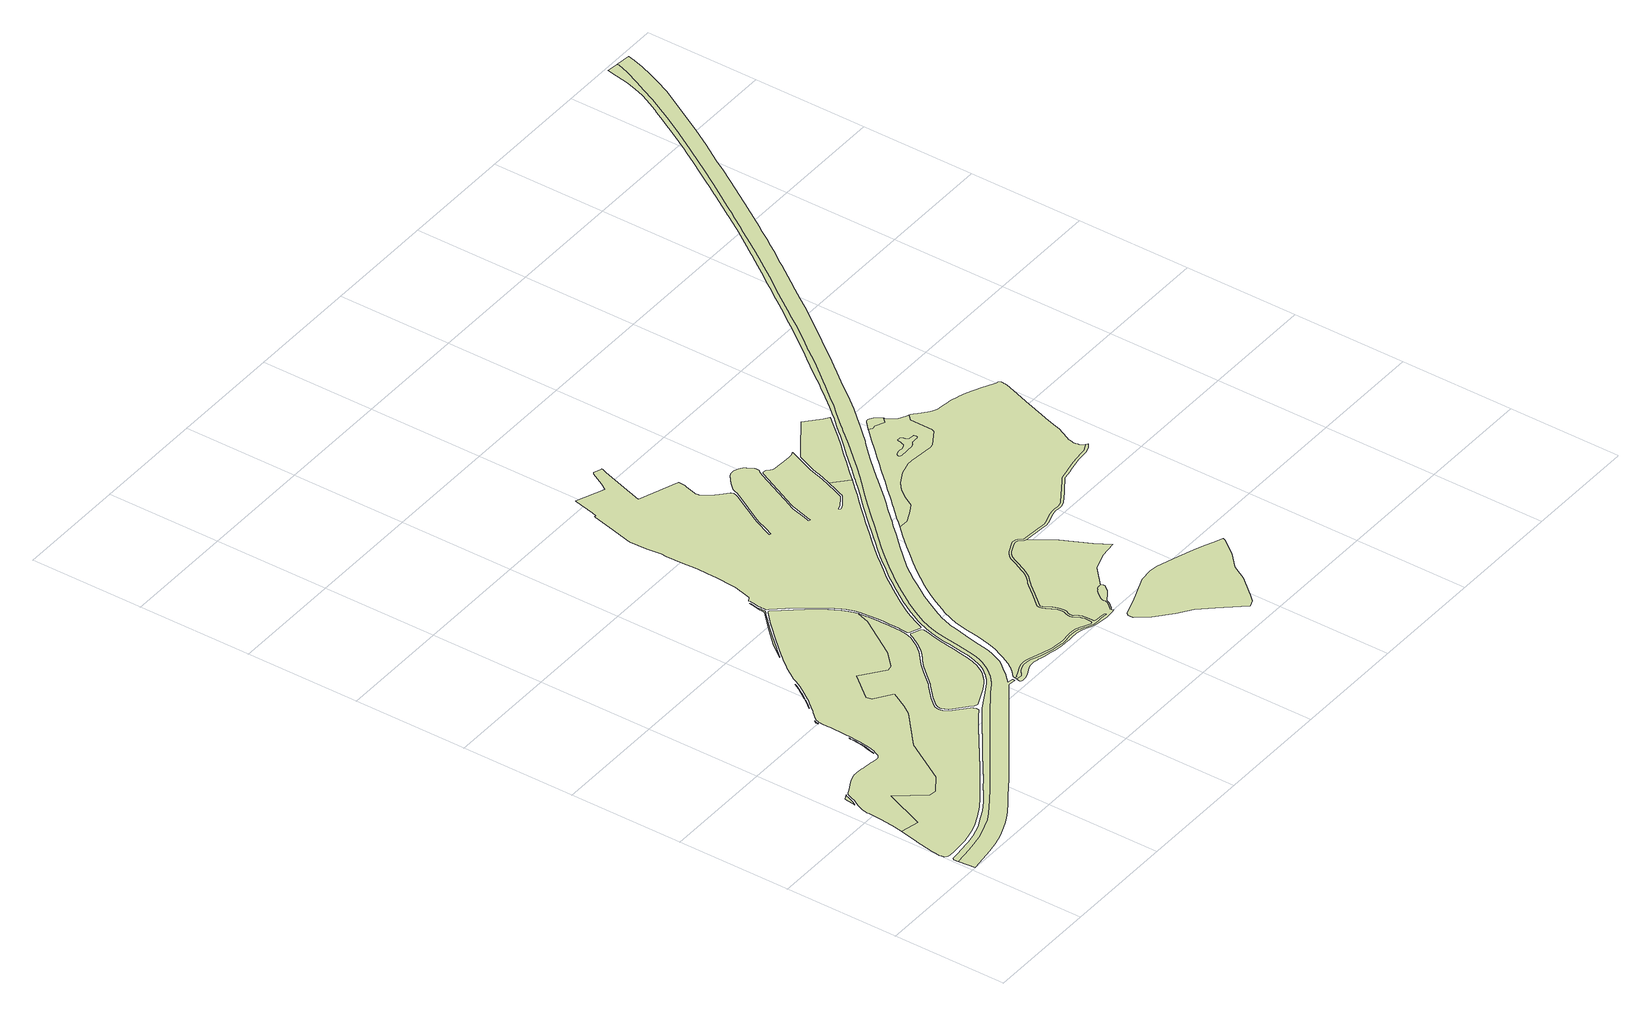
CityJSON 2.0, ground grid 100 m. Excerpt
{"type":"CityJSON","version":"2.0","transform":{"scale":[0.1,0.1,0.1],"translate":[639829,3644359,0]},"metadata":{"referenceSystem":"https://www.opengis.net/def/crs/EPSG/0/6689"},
"CityObjects":{
"landuse1":{"type":"LandUse","attributes":{"class":"201","LandUseDetailAttribute.orgLandUse":"201","LandUseDetailAttribute.areaInSquareMeter":23.2,"LandUseDetailAttribute.urbanPlanType":"21","LandUseDetailAttribute.prefecture":"43","LandUseDetailAttribute.city":"43206","LandUseDetailAttribute.note":"都道府県","LandUseDetailAttribute.surveyYear":2022},"geometry":[{"type":"MultiSurface","lod":"1","boundaries":[[[0,1,2,3,4,5,6,7,8,9,10,11,12,13]]]}]},
"landuse2":{"type":"LandUse","attributes":{"class":"203","LandUseDetailAttribute.orgLandUse":"203","LandUseDetailAttribute.areaInSquareMeter":4.61,"LandUseDetailAttribute.urbanPlanType":"21","LandUseDetailAttribute.prefecture":"43","LandUseDetailAttribute.city":"43206","LandUseDetailAttribute.note":"都道府県","LandUseDetailAttribute.surveyYear":2022},"geometry":[{"type":"MultiSurface","lod":"1","boundaries":[[[14,15,16,17,18,19,20,21,22,23,24,25,26]]]}]},
"landuse3":{"type":"LandUse","attributes":{"class":"203","LandUseDetailAttribute.orgLandUse":"203","LandUseDetailAttribute.areaInSquareMeter":1.71,"LandUseDetailAttribute.urbanPlanType":"21","LandUseDetailAttribute.prefecture":"43","LandUseDetailAttribute.city":"43206","LandUseDetailAttribute.note":"都道府県","LandUseDetailAttribute.surveyYear":2022},"geometry":[{"type":"MultiSurface","lod":"1","boundaries":[[[27,28,29,30,31,32,33,34,32,35,36,37,38,39]]]}]},
"landuse4":{"type":"LandUse","attributes":{"class":"201","LandUseDetailAttribute.orgLandUse":"201","LandUseDetailAttribute.areaInSquareMeter":0.88,"LandUseDetailAttribute.urbanPlanType":"21","LandUseDetailAttribute.prefecture":"43","LandUseDetailAttribute.city":"43206","LandUseDetailAttribute.note":"都道府県","LandUseDetailAttribute.surveyYear":2022},"geometry":[{"type":"MultiSurface","lod":"1","boundaries":[[[40,41,42,43,44]]]}]},
"landuse5":{"type":"LandUse","attributes":{"class":"205","LandUseDetailAttribute.orgLandUse":"205","LandUseDetailAttribute.areaInSquareMeter":11251.29,"LandUseDetailAttribute.urbanPlanType":"21","LandUseDetailAttribute.prefecture":"43","LandUseDetailAttribute.city":"43206","LandUseDetailAttribute.note":"都道府県","LandUseDetailAttribute.surveyYear":2022},"geometry":[{"type":"MultiSurface","lod":"1","boundaries":[[[45,46,47,48,49,50,51,52,53,54,55,56,57,58,59,60,61,62,63,64,65,66,67,68,69,70,71,72,73,74,75,76,77,78,79,80,81,82,83,84,85,86,87,88,89,90,91,92,93,94,95,96,97,98,99,100,101,102,103,104,105,106,107,108,109,110,111,112,113,114,115,116,117,118,119,120,121,122,123,124,125,126,127,128,129,130,131,132]]]}]},
"landuse6":{"type":"LandUse","attributes":{"class":"201","LandUseDetailAttribute.orgLandUse":"201","LandUseDetailAttribute.areaInSquareMeter":0.811,"LandUseDetailAttribute.urbanPlanType":"21","LandUseDetailAttribute.prefecture":"43","LandUseDetailAttribute.city":"43206","LandUseDetailAttribute.note":"都道府県","LandUseDetailAttribute.surveyYear":2022},"geometry":[{"type":"MultiSurface","lod":"1","boundaries":[[[133,134,135,136,137,138,139,138,140,141]]]}]},
"landuse7":{"type":"LandUse","attributes":{"class":"201","LandUseDetailAttribute.orgLandUse":"201","LandUseDetailAttribute.areaInSquareMeter":15266.54,"LandUseDetailAttribute.urbanPlanType":"21","LandUseDetailAttribute.prefecture":"43","LandUseDetailAttribute.city":"43206","LandUseDetailAttribute.note":"都道府県","LandUseDetailAttribute.surveyYear":2022},"geometry":[{"type":"MultiSurface","lod":"1","boundaries":[[[55,142,143,144,145,146,147,148,149,150,151,152,153,154,155,156,157,158,159,160,161,162,163,164,165,166,167,168,169,170,171,172,173,174,175,176,177,178,179,180,181,182,183,184,185,186,187,188,189,190,191,192,193,194,195,196,197,198,199,200,201,202,203,204,205,206,207,208,209,210,211,212,213,214,215,216,217,218,219,220,221,222,223,224,225,226,227,228,229,230,231,232,233,234,235,236,237,238,239,240,241,242,243,244,245,246,247,248,249,250,251,252,253,254,255,256,257,258,259,260,261,262,263,264,265,266,267,268,269,270,271,272,273,274,72,71,70,69,68,67,66,65,64,63,62,61,60,59,58,57,56]]]}]},
"landuse8":{"type":"LandUse","attributes":{"class":"201","LandUseDetailAttribute.orgLandUse":"201","LandUseDetailAttribute.areaInSquareMeter":1.63,"LandUseDetailAttribute.urbanPlanType":"21","LandUseDetailAttribute.prefecture":"43","LandUseDetailAttribute.city":"43206","LandUseDetailAttribute.note":"都道府県","LandUseDetailAttribute.surveyYear":2022},"geometry":[{"type":"MultiSurface","lod":"1","boundaries":[[[275,276,277,278,279,280,281,282,283,284,285,286,287]]]}]},
"landuse9":{"type":"LandUse","attributes":{"class":"201","LandUseDetailAttribute.orgLandUse":"201","LandUseDetailAttribute.areaInSquareMeter":3047.03,"LandUseDetailAttribute.urbanPlanType":"21","LandUseDetailAttribute.prefecture":"43","LandUseDetailAttribute.city":"43206","LandUseDetailAttribute.note":"都道府県","LandUseDetailAttribute.surveyYear":2022},"geometry":[{"type":"MultiSurface","lod":"1","boundaries":[[[288,289,290,291,292,293,294,295,296,297,298,299,300,301,302,303,304,305,306,307,308,309,310,311,312,313,314,315,316,317,318,319,320,321,322,323,324,325,326,327,328,329,330,331,332,333,334,335,336,337,338,339,340,341,342,343,344]]]}]},
"landuse10":{"type":"LandUse","attributes":{"class":"201","LandUseDetailAttribute.orgLandUse":"201","LandUseDetailAttribute.areaInSquareMeter":49.94,"LandUseDetailAttribute.urbanPlanType":"21","LandUseDetailAttribute.prefecture":"43","LandUseDetailAttribute.city":"43206","LandUseDetailAttribute.note":"都道府県","LandUseDetailAttribute.surveyYear":2022},"geometry":[{"type":"MultiSurface","lod":"1","boundaries":[[[345,346,347,348,349,350,351,352,353,354,355,356,357,358,359,360,361,362,363,364,365,366,367,368,369,370,371,372,373,374,375]]]}]},
"landuse11":{"type":"LandUse","attributes":{"class":"205","LandUseDetailAttribute.orgLandUse":"205","LandUseDetailAttribute.areaInSquareMeter":5336.33,"LandUseDetailAttribute.urbanPlanType":"21","LandUseDetailAttribute.prefecture":"43","LandUseDetailAttribute.city":"43206","LandUseDetailAttribute.note":"都道府県","LandUseDetailAttribute.surveyYear":2022},"geometry":[{"type":"MultiSurface","lod":"1","boundaries":[[[376,377,378,379,380,381,382,383,384,385,386,387,388,389,390,391,392,393,394,395,396,397,398,399,400,401,402,403,404,405,406,407,408,409,410,411,412,413,414,415,416,417,418,419,420,421,422,423,424,425,426,427,428,429,430,431,432,433,434,435,436,437,438,439,440,441,442,443,444,445,446,447,448,449,450,451,452,453,454,455,456,457,458,459,460,461,462,463,464,465,466,467,468,469,470,471,472,473,474,475,476,477,478,479,480,481,482,483,484,485,486,487,488,489,490,491,492,493,494,495,496,497,498,499,500,501,502,503,504,505,506,507,508,509,510,511,512,513,514,515,516,517,518,519,520,521,522,523,524,525,526,527,528,529,530,531,532,533,534,535,536,537,538,539,540,541,542,543,544,545,546,547,548,549,550,551,552,553,554,555,556,557]]]}]},
"landuse12":{"type":"LandUse","attributes":{"class":"202","LandUseDetailAttribute.orgLandUse":"202","LandUseDetailAttribute.areaInSquareMeter":26689.08,"LandUseDetailAttribute.urbanPlanType":"21","LandUseDetailAttribute.prefecture":"43","LandUseDetailAttribute.city":"43206","LandUseDetailAttribute.note":"都道府県","LandUseDetailAttribute.surveyYear":2022},"geometry":[{"type":"MultiSurface","lod":"1","boundaries":[[[558,559,560,561,562,563,564,565,566,567,568,569,570,571,572,573,574,575,576,577,578,579,580,581,582,583,584,585,586,587,588,589,590,591,592,593,594,595,596,597,598,599,600,601,602,603,604,605,606,607,608,609,610,611,612,613,614,615,616,617,618,619,620,621,622,623,624,625,626,627,628,629,630,631,632,633,634,635,636,637,638,639,640,641,642,643,644,645,646,647,648,649,650,651,652,653,654,655,656,657,658,659,660,661,662,663,664,665,666,667,668,669,670,671,672,673,674,675,676,677,678,679,680,681,682,683,684,685,686,687,688,689,690,691,692,693,694,695,696,697,698,699,700,701,702,703,704,705,706,707,708,709,710,711,712,713,714,715,716,717,718,719,720,721,722,723,724,725,726,727,728,729,730,731,732,733,734,735,736,737,738,739,740,741,742,743,744,745,746,747,748,749,750,751,752,753,754,755,756,757,758,759,760,761,762,763,764,765,766,767,768,769,770,771,772,773,774,775,776,777,778,779,780,781,782,783,784,785,786,787,788]]]}]},
"landuse13":{"type":"LandUse","attributes":{"class":"204","LandUseDetailAttribute.orgLandUse":"204","LandUseDetailAttribute.areaInSquareMeter":123.6,"LandUseDetailAttribute.urbanPlanType":"21","LandUseDetailAttribute.prefecture":"43","LandUseDetailAttribute.city":"43206","LandUseDetailAttribute.note":"都道府県","LandUseDetailAttribute.surveyYear":2022},"geometry":[{"type":"MultiSurface","lod":"1","boundaries":[[[789,790,791,792,793,794,795,796,797,798,799,800,801,802,803,804,805,806,807,808,809,810,556,555,554,553,552,551,550,549,548,547,546,545,544,543,542,541,540,539,538,537,536,535,534,533,532,811]]]}]},
"landuse14":{"type":"LandUse","attributes":{"class":"204","LandUseDetailAttribute.orgLandUse":"204","LandUseDetailAttribute.areaInSquareMeter":769.59,"LandUseDetailAttribute.urbanPlanType":"21","LandUseDetailAttribute.prefecture":"43","LandUseDetailAttribute.city":"43206","LandUseDetailAttribute.note":"都道府県","LandUseDetailAttribute.surveyYear":2022},"geometry":[{"type":"MultiSurface","lod":"1","boundaries":[[[812,813,814,815,816,817,818,819,820,821,822,823,824,825,826,827,828,829,830,831,832,833,834,835,836,837,838,839,840,841,842,843,844,845,846,847,848,849,850,851,852,853,854,855,856,857,858,859,860,861,862,863,864,865,866,867,868,869,870,871,872,873,874,875,876,877,878,879,880,881,882,883,884,885,886,887,888,889,890,891,892,893,894,895,896,897,898,899,900,901,902,903,904,905,906,907,908,909,910,911,912,913,914,915,916,917,918,919,920,921,922,923,924,925,926,927,928,929,930,931,932,933,934,935,936,937,938,939,483,482,481,480,479,478,477,476,475,474,473,472,471,470,469,468,467,466,465,464,463,462,461,460,459,458,457,456,455,454,453,452,451,450,449,448,447,446,445,444,443,442,441,440,439,438,437,436,435,434,433,432,431,430,429,428,427,426,425,424,423,422,421,420,419,418,417,416,415,414,413,412,411,410,409,408,407,406,405,404,403,402,401,400,399,398,397,396,395,394,393,392,391,390,389,388,387,386,385,384,383,382,381,380,940,941,942,943,944,945,946,947,948,949,950,951,952,953,954,955,956]]]}]},
"landuse15":{"type":"LandUse","attributes":{"class":"204","LandUseDetailAttribute.orgLandUse":"204","LandUseDetailAttribute.areaInSquareMeter":5566.99,"LandUseDetailAttribute.urbanPlanType":"21","LandUseDetailAttribute.prefecture":"43","LandUseDetailAttribute.city":"43206","LandUseDetailAttribute.note":"都道府県","LandUseDetailAttribute.surveyYear":2022},"geometry":[{"type":"MultiSurface","lod":"1","boundaries":[[[957,958,959,960,961,962,963,964,965,966,967,968,969,970,971,972,973,974,975,976,977,978,979,980,981,982]]]}]},
"landuse16":{"type":"LandUse","attributes":{"class":"201","LandUseDetailAttribute.orgLandUse":"201","LandUseDetailAttribute.areaInSquareMeter":30158.16,"LandUseDetailAttribute.urbanPlanType":"21","LandUseDetailAttribute.prefecture":"43","LandUseDetailAttribute.city":"43206","LandUseDetailAttribute.note":"都道府県","LandUseDetailAttribute.surveyYear":2022},"geometry":[{"type":"MultiSurface","lod":"1","boundaries":[[[983,984,985,986,987,988,989,990,991,992,993,994,995,996,997,998,999,1000,1001,1002,1003,1004,1005,1006,1007,1008,1009,1010,1011,1012,1013,1014,1015,1016,1017,1018,1019,1020,1021,1022,1023,1024,1025,1026,1027,1028,1029,1030,1031,1032,1033,1034,1035,1036,1037,1038,1039,1040,1041,1042,1043,1044,1045,1046,1047,1048,1049,1050,1051,1052,1053,1054,1055,1056,1057,1058,1059,1060,1061,1062,939,938,937,936,935,934,933,932,931,930,929,928,927,926,925,924,923,922,921,920,919,918,917,916,915,914,913,912,911,910,909,908,907,906,905,904,903,902,901,900,899,898,897,896,895,894,893,892,891,890,889,888,887,886,885,884,883,882,881,880,879,878,877,876,875,874,873,872,871,870,869,868,867,866,865,864,863,862,861,860,859,858,857,856,855,854,853,852,851,850,849,848,847,846,845,844,843,842,841,840,839,838,837,836,835,834,833,832,831,830,829,828,1063,1064,1065,1066,1067,1068,1069,1070,1071,1072,1073,1074,1075,1076,1077,1078,1079,1080,1081,1082,1083,1084,1085]]]}]},
"landuse17":{"type":"LandUse","attributes":{"class":"205","LandUseDetailAttribute.orgLandUse":"205","LandUseDetailAttribute.areaInSquareMeter":4079.61,"LandUseDetailAttribute.urbanPlanType":"21","LandUseDetailAttribute.prefecture":"43","LandUseDetailAttribute.city":"43206","LandUseDetailAttribute.note":"都道府県","LandUseDetailAttribute.surveyYear":2022},"geometry":[{"type":"MultiSurface","lod":"1","boundaries":[[[1086,1087,1088,1089,1090,1091,1092,1093,1094,1095,1096,1097,1098,1099,1100,1101,1102,1103,1104,1105,1106,1107,1108,1109,1110,1111,1112,1113,1114,1115,1116,1117,1118,1119,1120,1121,1122,1123,1124,1125,1126,1127,1128,1129,1130,1131,1132,1133,1134,1135,1136,1137,1138,1139,1140,1141,1142,1143,1144,1145,1146,1147,1148,1149,1150,1151,1152,1153,1154,1155,1156,1157,1158,1159,1160,1161,1162,1163,1164,1165,1166,1167,1168,1169,1170,1171,1172,1173,1174,1175,1176,1177,1178,1179,1180,1181,1182,1183,1184,1185,1186,1187,1188,1189,1190,1191,1192,1193,1194,1195,1196,1197,1198,1199,1200,1201,1202,1203,1204,1205,1206,1207,1208,1209,1210,1211,1212,1213,1214,1215,1216,1217,1218,1219,1220,1221,1222,1223,1224,1225,1226,1227,1228,1229,1230,1231,1232,1233,1234,1235,1236,1237,1238,1239,1240,1241,1242,1243,1244,1245,1246,1247,1248,1249,1250,1251,1252,1253,1254,1255,1256,1257,1258,1259,1260,1261,1262,1263,1264,1265,1266,1267,1268,1269,1270,1271,1272,1273,1274,1275,1276,1277,1278,1279,1280,1281,1282,1283,1284,1285,1286,1287,1288,1289,1290,1291,1292,1293,1294,1295,1296,1297,1298,1299,1300,1301,1302,1303,1304,1305,1306,1307,1308,1309,1310,1311,1312,1313,1314,1315,1316,1317,1318,1319,1320,1321,1322,1323,1324,1325,1326,1327,1328,1329,1330,1331,1332,1333,1334,1335,1336,1337,1338,1339,1340,1341]]]}]},
"landuse18":{"type":"LandUse","attributes":{"class":"204","LandUseDetailAttribute.orgLandUse":"204","LandUseDetailAttribute.areaInSquareMeter":14356.61,"LandUseDetailAttribute.urbanPlanType":"21","LandUseDetailAttribute.prefecture":"43","LandUseDetailAttribute.city":"43206","LandUseDetailAttribute.note":"都道府県","LandUseDetailAttribute.surveyYear":2022},"geometry":[{"type":"MultiSurface","lod":"1","boundaries":[[[1342,1343,1344,1345,1346,1347,1348,1349,1350,1351,1352,1353,1354,1355,1356,1357,1358,1359,1360,1361,1362,1363,1364,1365,1366,1367,1368,1369,1370,1371,1372,1373,1374,1375,1376,1377,1378,1379,1380,1381,1382,1383,1384,1385,1386,1387,1388,1389,1390,1391,1392,1393,1394,1395,1396,1397,1398,1399,1400,1401,1402,1403,1404,1405,1406,1407,1408,1409,1410,1411,1412,1413,1414,1415,1416,1417,1418,1419,1420,1421,1422,1423,1424,1425,1426,1427,1428,1429,1430,1431,1432,1433,1341,1340,1339,1338,1337,1336,1335,1334,1333,1332,1331,1330,1329,1328,1327,1326,1325,1324,1323,1322,1321,1320,1319,1318,1317,1316,1315,1314,1313,1312,1311,1310,1309,1308,1307,1306,1305,1304,1303,1302,1301,1300,1299,1298,1297,1296,1295,1294,1293,1292,1291,1290,1289,1288,1287,1286,1285,1284,1283,1282,1281,1280,1279,1278,1277,1276,1275,1274,1273,1272,1271,1270,1269,1268,1267,1266,1265,1264,1263,1262,1261,1260,1259,1258,1257,1256,1255,1254,1253,1252,1251,1250,1249,1248,1247,1246,1245,1244,1243,1242,1241,1240,1239,1238,1237,1236,1235,1234,1233,1232,1231,1434,1435,1436,1437,1438,1439,1440,1441,1442,1443,1444,1445,1446,1447,1448,1449,1450,1451,1452,1453,1454,1455,1456,1457,1458,1459,1460,1461,1462]]]}]},
"landuse19":{"type":"LandUse","attributes":{"class":"205","LandUseDetailAttribute.orgLandUse":"205","LandUseDetailAttribute.areaInSquareMeter":2883.41,"LandUseDetailAttribute.urbanPlanType":"21","LandUseDetailAttribute.prefecture":"43","LandUseDetailAttribute.city":"43206","LandUseDetailAttribute.note":"都道府県","LandUseDetailAttribute.surveyYear":2022},"geometry":[{"type":"MultiSurface","lod":"1","boundaries":[[[1463,1464,1465,1466,1467,1468,1469,1470,1471,1472,1473,1474,1475,1476,1477,1478,1479,1480,1481,1482,1483,1484,1027,1026,1025,1024,1023,1022,1021,1020,1019,1018,1017,1016,1015,1014,1013,1012,1485,1486,1487,1488,1489,1490,1491,1492,1493,1494],[1495,1496,1497,1498,1499,1500,1501,1502,1503,1504,1505,1506,1507,1508,1509,1510,1511,1512,1513,1514,1515,1516,1517,1518,1519,1520,1521,1522,1523,1524,1525,1526,1527,1528,1529,1530,1531,1532,1533,1534,1535,1536,1537,1538,1539,1540,1541,1542,1543,1544]]]}]},
"landuse20":{"type":"LandUse","attributes":{"class":"217","LandUseDetailAttribute.orgLandUse":"217","LandUseDetailAttribute.areaInSquareMeter":2080.3,"LandUseDetailAttribute.urbanPlanType":"21","LandUseDetailAttribute.prefecture":"43","LandUseDetailAttribute.city":"43206","LandUseDetailAttribute.note":"都道府県","LandUseDetailAttribute.surveyYear":2022},"geometry":[{"type":"MultiSurface","lod":"1","boundaries":[[[1545,1546,1547,1548,1549,1550,1551,1552,1553,1554,1555,1556,1557,1558,1559,1560,1561,655,654,1562]]]}]},
"landuse21":{"type":"LandUse","attributes":{"class":"204","LandUseDetailAttribute.orgLandUse":"204","LandUseDetailAttribute.areaInSquareMeter":162.58,"LandUseDetailAttribute.urbanPlanType":"21","LandUseDetailAttribute.prefecture":"43","LandUseDetailAttribute.city":"43206","LandUseDetailAttribute.note":"都道府県","LandUseDetailAttribute.surveyYear":2022},"geometry":[{"type":"MultiSurface","lod":"1","boundaries":[[[1527,1526,1525,1524,1523,1522,1521,1520,1519,1518,1517,1516,1515,1514,1513,1512,1511,1510,1509,1508,1507,1506,1505,1504,1503,1502,1501,1500,1499,1498,1497,1496,1495,1544,1543,1542,1541,1540,1539,1538,1537,1536,1535,1534,1533,1532,1531,1530,1529,1528]]]}]},
"landuse22":{"type":"LandUse","attributes":{"class":"214","LandUseDetailAttribute.orgLandUse":"214","LandUseDetailAttribute.areaInSquareMeter":127.01,"LandUseDetailAttribute.urbanPlanType":"21","LandUseDetailAttribute.prefecture":"43","LandUseDetailAttribute.city":"43206","LandUseDetailAttribute.note":"都道府県","LandUseDetailAttribute.surveyYear":2022},"geometry":[{"type":"MultiSurface","lod":"1","boundaries":[[[1563,1564,1565,1566,1567,1568,1569,1570,1571,1572,1573,1466,1465,1464,1463,1494]]]}]}
},
"vertices":[
[162,1219,0],[166,1225,0],[172,1238,0],[180,1258,0],[189,1279,0],[195,1294,0],[202,1310,0],[208,1318,0],[163,1295,0],[161,1286,0],[157,1272,0],[149,1204,0],[146,1192,0],[155,1208,0],
[753,1465,0],[754,1468,0],[763,1497,0],[767,1513,0],[770,1522,0],[773,1536,0],[777,1557,0],[780,1570,0],[763,1518,0],[750,1463,0],[747,1451,0],[746,1445,0],[749,1452,0],
[784,1605,0],[786,1616,0],[788,1638,0],[790,1659,0],[791,1662,0],[792,1694,0],[792,1695,0],[793,1705,0],[789,1661,0],[784,1615,0],[781,1582,0],[780,1571,0],[782,1582,0],
[808,2023,0],[814,2042,0],[802,2021,0],[801,1998,0],[802,2002,0],
[2083,2084,0],[2091,2120,0],[2096,2177,0],[2097,2189,0],[2099,2280,0],[2099,2317,0],[2097,2356,0],[2092,2456,0],[2091,2466,0],[2086,2535,0],[2086,2538,0],[2050,2429,0],[1823,2085,0],[1697,1962,0],[1651,1953,0],[1452,2105,0],[1278,1894,0],[1285,1845,0],[1436,1744,0],[1358,1597,0],[1301,1515,0],[1005,1260,0],[785,894,0],[638,794,0],[577,799,0],[397,1032,0],[249,680,0],[87,716,0],[63,606,0],[48,550,0],[46,541,0],[30,445,0],[18,394,0],[14,352,0],[12,330,0],[10,312,0],[10,311,0],[12,293,0],[15,281,0],[18,271,0],[24,263,0],[33,255,0],[46,250,0],[59,248,0],[75,247,0],[100,246,0],[267,262,0],[354,278,0],[409,292,0],[477,318,0],[568,359,0],[671,415,0],[757,469,0],[898,571,0],[1070,694,0],[1196,787,0],[1333,888,0],[1466,988,0],[1575,1069,0],[1645,1115,0],[1647,1120,0],[1648,1128,0],[1648,1130,0],[1648,1136,0],[1644,1148,0],[1640,1158,0],[1635,1166,0],[1629,1174,0],[1524,1267,0],[1504,1287,0],[1485,1318,0],[1474,1347,0],[1473,1370,0],[1478,1395,0],[1493,1421,0],[1534,1471,0],[1553,1491,0],[1577,1516,0],[1661,1592,0],[1677,1606,0],[1784,1726,0],[1820,1768,0],[1849,1796,0],[1940,1873,0],[1969,1901,0],[1992,1929,0],[2012,1956,0],[2068,2044,0],
[926,2176,0],[940,2192,0],[945,2198,0],[953,2208,0],[968,2229,0],[980,2244,0],[983,2249,0],[944,2199,0],[918,2166,0],
[2086,2540,0],[2084,2546,0],[2077,2579,0],[2064,2620,0],[2041,2670,0],[1991,2760,0],[1917,2866,0],[1893,2898,0],[1840,2967,0],[1720,3105,0],[1716,3108,0],[1712,3109,0],[1708,3108,0],[1704,3107,0],[1701,3106,0],[1622,3029,0],[1617,3024,0],[1562,2967,0],[1492,2895,0],[1370,2761,0],[1314,2700,0],[1307,2690,0],[1289,2670,0],[1277,2654,0],[1258,2630,0],[1235,2601,0],[1224,2586,0],[1209,2567,0],[1196,2548,0],[1179,2525,0],[1161,2496,0],[1146,2471,0],[1129,2439,0],[1113,2408,0],[1099,2384,0],[1085,2360,0],[1082,2356,0],[1067,2332,0],[1050,2306,0],[1021,2267,0],[1002,2242,0],[980,2212,0],[958,2184,0],[939,2161,0],[928,2148,0],[917,2135,0],[904,2121,0],[892,2108,0],[873,2088,0],[854,2067,0],[841,2050,0],[834,2040,0],[830,2032,0],[826,2023,0],[823,2013,0],[821,2003,0],[819,1987,0],[819,1984,0],[819,1965,0],[819,1922,0],[819,1908,0],[819,1886,0],[818,1839,0],[818,1833,0],[817,1808,0],[813,1757,0],[813,1755,0],[810,1706,0],[807,1670,0],[805,1641,0],[802,1610,0],[795,1558,0],[792,1537,0],[788,1516,0],[783,1497,0],[782,1492,0],[777,1476,0],[775,1468,0],[772,1460,0],[772,1459,0],[765,1444,0],[753,1417,0],[745,1403,0],[739,1397,0],[734,1393,0],[729,1389,0],[725,1387,0],[718,1385,0],[709,1385,0],[706,1385,0],[692,1387,0],[668,1390,0],[636,1393,0],[631,1394,0],[609,1397,0],[596,1398,0],[579,1401,0],[550,1404,0],[542,1405,0],[538,1406,0],[506,1409,0],[492,1411,0],[485,1411,0],[476,1411,0],[462,1411,0],[452,1410,0],[430,1406,0],[414,1401,0],[394,1395,0],[375,1387,0],[355,1378,0],[332,1368,0],[301,1352,0],[273,1337,0],[239,1320,0],[231,1314,0],[225,1309,0],[224,1308,0],[222,1306,0],[217,1297,0],[211,1281,0],[202,1260,0],[188,1225,0],[181,1209,0],[179,1204,0],[174,1198,0],[152,1159,0],[133,1115,0],[123,1059,0],[123,1054,0],[115,937,0],[103,814,0],[87,718,0],
[999,2271,0],[1020,2301,0],[1031,2317,0],[1053,2348,0],[1066,2369,0],[1067,2370,0],[1086,2401,0],[1088,2404,0],[1098,2422,0],[1066,2370,0],[996,2268,0],[991,2261,0],[996,2267,0],
[1899,1252,0],[1935,1274,0],[1967,1298,0],[2003,1329,0],[2035,1365,0],[2057,1397,0],[2082,1443,0],[2104,1500,0],[2121,1563,0],[2133,1631,0],[2144,1703,0],[2154,1767,0],[2160,1808,0],[2163,1829,0],[2167,1851,0],[2175,1895,0],[2190,1958,0],[2202,1999,0],[2205,2008,0],[2205,2016,0],[2205,2023,0],[2203,2030,0],[2201,2035,0],[2197,2040,0],[2192,2042,0],[2120,2073,0],[2118,2074,0],[2114,2074,0],[2109,2074,0],[2105,2073,0],[2102,2071,0],[2098,2067,0],[2087,2037,0],[2029,1945,0],[2008,1917,0],[1984,1887,0],[1953,1858,0],[1862,1781,0],[1834,1754,0],[1799,1713,0],[1691,1591,0],[1674,1577,0],[1591,1502,0],[1567,1477,0],[1549,1457,0],[1509,1410,0],[1497,1388,0],[1493,1368,0],[1494,1351,0],[1503,1327,0],[1520,1300,0],[1538,1282,0],[1655,1178,0],[1661,1174,0],[1666,1170,0],[1695,1159,0],[1867,1235,0],
[1384,2806,0],[1429,2855,0],[1478,2908,0],[1545,2978,0],[1603,3039,0],[1608,3043,0],[1615,3049,0],[1653,3087,0],[1672,3105,0],[1690,3122,0],[1695,3129,0],[1697,3131,0],[1700,3138,0],[1702,3146,0],[1701,3158,0],[1700,3176,0],[1700,3191,0],[1700,3206,0],[1703,3220,0],[1712,3268,0],[1714,3283,0],[1698,3213,0],[1690,3176,0],[1692,3154,0],[1688,3128,0],[1664,3105,0],[1612,3055,0],[1538,2984,0],[1392,2832,0],[1301,2711,0],[1356,2775,0],
[3739,1458,0],[3896,1475,0],[3819,1605,0],[3705,1840,0],[3561,2037,0],[3559,2037,0],[3554,2038,0],[3547,2044,0],[3513,2079,0],[3506,2085,0],[3497,2087,0],[3490,2086,0],[3480,2085,0],[3465,2080,0],[3377,2040,0],[3357,2027,0],[3340,2011,0],[3327,1991,0],[3316,1971,0],[3301,1936,0],[3258,1846,0],[3241,1813,0],[3210,1766,0],[3194,1747,0],[3182,1735,0],[3174,1728,0],[3163,1718,0],[3147,1704,0],[3131,1686,0],[3056,1593,0],[2965,1487,0],[2962,1480,0],[2963,1473,0],[2966,1461,0],[2979,1437,0],[3000,1395,0],[3017,1353,0],[3023,1327,0],[3024,1298,0],[3022,1281,0],[3012,1256,0],[3005,1236,0],[3005,1222,0],[3008,1213,0],[3013,1206,0],[3017,1201,0],[3020,1197,0],[3030,1183,0],[3036,1171,0],[3041,1157,0],[3045,1138,0],[3048,1113,0],[3048,1055,0],[3049,1052,0],[3049,1049,0],[3052,1044,0],[3055,1041,0],[3059,1038,0],[3063,1037,0],[3071,1035,0],[3108,1033,0],[3167,1032,0],[3167,1023,0],[3166,1012,0],[3156,1012,0],[3107,1013,0],[3070,1012,0],[3035,1014,0],[2998,1021,0],[2993,1023,0],[2986,1026,0],[2974,1032,0],[2955,1041,0],[2938,1050,0],[2907,1064,0],[2889,1073,0],[2877,1076,0],[2848,1079,0],[2811,1081,0],[2785,1080,0],[2767,1077,0],[2718,1071,0],[2684,1072,0],[2670,1073,0],[2636,1077,0],[2627,1079,0],[2589,1084,0],[2583,1086,0],[2563,1091,0],[2518,1103,0],[2489,1110,0],[2470,1117,0],[2416,1136,0],[2380,1151,0],[2354,1157,0],[2333,1160,0],[2306,1159,0],[2284,1155,0],[2245,1142,0],[2233,1136,0],[2222,1129,0],[2211,1120,0],[2195,1106,0],[2184,1098,0],[2175,1094,0],[2166,1093,0],[2159,1093,0],[2121,1098,0],[2120,1092,0],[2118,1084,0],[2117,1079,0],[2114,1069,0],[2119,1062,0],[2124,1058,0],[2135,1054,0],[2155,1054,0],[2178,1057,0],[2192,1062,0],[2214,1071,0],[2238,1081,0],[2263,1093,0],[2282,1102,0],[2300,1110,0],[2321,1114,0],[2340,1115,0],[2358,1116,0],[2378,1114,0],[2407,1110,0],[2410,1110,0],[2441,1103,0],[2470,1096,0],[2506,1086,0],[2537,1080,0],[2576,1073,0],[2619,1066,0],[2660,1061,0],[2696,1058,0],[2727,1057,0],[2753,1059,0],[2796,1062,0],[2826,1061,0],[2847,1060,0],[2867,1057,0],[2883,1053,0],[2909,1045,0],[2954,1026,0],[2976,1016,0],[2997,1009,0],[3025,1002,0],[3066,995,0],[3099,991,0],[3133,989,0],[3160,990,0],[3191,992,0],[3214,996,0],[3239,1000,0],[3235,1018,0],[3229,1026,0],[3231,1027,0],[3234,1030,0],[3241,1035,0],[3282,1082,0],[3288,1092,0],[3291,1103,0],[3292,1114,0],[3291,1124,0],[3292,1134,0],[3296,1149,0],[3302,1162,0],[3311,1177,0],[3322,1192,0],[3334,1209,0],[3347,1224,0],[3360,1235,0],[3375,1245,0],[3387,1254,0],[3403,1261,0],[3413,1262,0],[3421,1262,0],[3426,1261,0],[3432,1260,0],[3588,1403,0],
[2405,5157,0],[2343,5181,0],[2327,5169,0],[2262,5048,0],[2222,4989,0],[1977,5084,0],[1977,5081,0],[1930,4897,0],[1920,4859,0],[1919,4855,0],[1905,4858,0],[1902,4848,0],[1862,4690,0],[1802,4459,0],[1805,4305,0],[1820,4178,0],[1817,4135,0],[1822,4002,0],[1827,3850,0],[1827,3759,0],[1823,3666,0],[1816,3532,0],[1807,3483,0],[1769,3327,0],[1754,3320,0],[1737,3312,0],[1733,3307,0],[1734,3300,0],[1734,3284,0],[1732,3265,0],[1722,3217,0],[1720,3204,0],[1720,3191,0],[1720,3177,0],[1721,3159,0],[1722,3144,0],[1723,3137,0],[1725,3132,0],[1727,3129,0],[1728,3126,0],[1731,3123,0],[1856,2980,0],[1879,2950,0],[1909,2909,0],[1933,2878,0],[2008,2770,0],[2059,2679,0],[2068,2660,0],[2083,2627,0],[2097,2584,0],[2102,2557,0],[2104,2551,0],[2106,2542,0],[2111,2468,0],[2112,2457,0],[2117,2357,0],[2119,2317,0],[2118,2280,0],[2117,2189,0],[2116,2176,0],[2111,2117,0],[2111,2112,0],[2111,2108,0],[2113,2103,0],[2116,2099,0],[2119,2096,0],[2205,2059,0],[2210,2058,0],[2214,2058,0],[2219,2059,0],[2221,2060,0],[2224,2062,0],[2225,2065,0],[2229,2074,0],[2252,2129,0],[2282,2192,0],[2311,2244,0],[2344,2302,0],[2386,2367,0],[2428,2431,0],[2476,2498,0],[2518,2556,0],[2573,2630,0],[2630,2701,0],[2687,2771,0],[2740,2834,0],[2798,2898,0],[2868,2975,0],[2937,3050,0],[2998,3115,0],[3033,3154,0],[3064,3187,0],[3132,3258,0],[3201,3329,0],[3272,3401,0],[3330,3462,0],[3402,3540,0],[3271,3658,0],[3234,3561,0],[3212,3509,0],[3207,3497,0],[3199,3484,0],[3190,3474,0],[3161,3453,0],[3104,3416,0],[3092,3410,0],[3080,3404,0],[3057,3397,0],[3051,3416,0],[3073,3423,0],[3083,3428,0],[3094,3434,0],[3149,3470,0],[3158,3476,0],[3176,3489,0],[3183,3496,0],[3190,3506,0],[3215,3568,0],[3251,3662,0],[3279,3733,0],[3320,3869,0],[3394,4042,0],[3401,4060,0],[3413,4093,0],[3417,4103,0],[3412,4100,0],[3405,4096,0],[3392,4091,0],[3379,4087,0],[3365,4086,0],[3319,4087,0],[3186,4096,0],[3171,4098,0],[3159,4100,0],[3149,4104,0],[3143,4108,0],[3138,4111,0],[3130,4120,0],[3119,4132,0],[3115,4135,0],[3111,4138,0],[3104,4139,0],[3096,4140,0],[3088,4139,0],[3083,4137,0],[3078,4131,0],[3074,4124,0],[2886,3731,0],[2878,3711,0],[2870,3689,0],[2821,3523,0],[2817,3508,0],[2797,3514,0],[2802,3530,0],[2812,3563,0],[2851,3696,0],[2859,3718,0],[2868,3739,0],[3057,4132,0],[3065,4148,0],[3070,4154,0],[3078,4164,0],[3083,4172,0],[3087,4177,0],[3090,4187,0],[3092,4197,0],[3090,4207,0],[3088,4218,0],[3084,4228,0],[3056,4277,0],[3050,4286,0],[3043,4293,0],[3036,4300,0],[3027,4307,0],[3014,4315,0],[3004,4320,0],[2993,4324,0],[2982,4327,0],[2970,4329,0],[2958,4330,0],[2946,4330,0],[2935,4329,0],[2929,4327,0],[2922,4325,0],[2914,4321,0],[2906,4315,0],[2835,4256,0],[2819,4241,0],[2808,4228,0],[2795,4212,0],[2783,4197,0],[2775,4181,0],[2762,4146,0],[2755,4130,0],[2748,4116,0],[2592,3845,0],[2573,3808,0],[2537,3725,0],[2504,3647,0],[2485,3655,0],[2496,3680,0],[2555,3817,0],[2575,3855,0],[2730,4125,0],[2736,4139,0],[2743,4153,0],[2744,4162,0],[2744,4169,0],[2741,4178,0],[2738,4185,0],[2736,4190,0],[2698,4227,0],[2652,4275,0],[2605,4325,0],[2594,4337,0],[2587,4348,0],[2582,4360,0],[2578,4372,0],[2577,4385,0],[2576,4399,0],[2578,4417,0],[2606,4509,0],[2609,4527,0],[2613,4549,0],[2615,4567,0],[2615,4584,0],[2265,4713,0],[2337,4927,0],[2398,5109,0],[2411,5146,0],[2413,5154,0],
[3247,1028,0],[3290,1076,0],[3296,1088,0],[3301,1099,0],[3304,1105,0],[3307,1111,0],[3311,1115,0],[3315,1118,0],[3329,1125,0],[3343,1132,0],[3370,1150,0],[3389,1164,0],[3403,1175,0],[3415,1187,0],[3437,1216,0],[3442,1223,0],[3444,1230,0],[3446,1236,0],[3446,1241,0],[3444,1246,0],[3441,1252,0],[3437,1257,0],[3240,1022,0],
[4251,2177,0],[4322,2223,0],[4339,2235,0],[4349,2242,0],[4361,2246,0],[4436,2261,0],[4485,2271,0],[4522,2279,0],[4594,2291,0],[4679,2300,0],[4704,2301,0],[4719,2305,0],[4762,2322,0],[4780,2332,0],[4788,2337,0],[4798,2344,0],[4781,2356,0],[4777,2353,0],[4770,2349,0],[4754,2341,0],[4713,2324,0],[4701,2321,0],[4678,2320,0],[4591,2311,0],[4551,2304,0],[4519,2298,0],[4433,2280,0],[4356,2266,0],[4343,2261,0],[4340,2260,0],[4328,2252,0],[4310,2239,0],[4240,2194,0],[4087,2095,0],[4075,2089,0],[4064,2086,0],[4048,2083,0],[4031,2083,0],[4002,2086,0],[3977,2085,0],[3951,2082,0],[3928,2079,0],[3898,2070,0],[3841,2048,0],[3824,2044,0],[3802,2041,0],[3779,2041,0],[3745,2044,0],[3563,2057,0],[3561,2059,0],[3536,2084,0],[3527,2093,0],[3514,2103,0],[3499,2107,0],[3489,2106,0],[3475,2105,0],[3458,2098,0],[3368,2058,0],[3345,2043,0],[3325,2024,0],[3310,2002,0],[3298,1980,0],[3283,1945,0],[3254,1883,0],[3240,1855,0],[3224,1823,0],[3194,1778,0],[3179,1760,0],[3168,1750,0],[3149,1732,0],[3133,1718,0],[3116,1699,0],[3040,1606,0],[2947,1497,0],[2944,1488,0],[2942,1481,0],[2944,1469,0],[2947,1454,0],[2961,1428,0],[2982,1387,0],[2998,1346,0],[3003,1320,0],[3004,1299,0],[3002,1286,0],[2993,1263,0],[2986,1240,0],[2984,1219,0],[2990,1204,0],[2997,1194,0],[3000,1190,0],[3005,1185,0],[3013,1173,0],[3018,1164,0],[3022,1151,0],[3025,1135,0],[3028,1112,0],[3028,1056,0],[3027,1052,0],[3026,1048,0],[3025,1046,0],[3024,1045,0],[3021,1043,0],[3016,1041,0],[3010,1040,0],[3002,1041,0],[2956,1063,0],[2916,1082,0],[2895,1092,0],[2881,1095,0],[2850,1099,0],[2811,1101,0],[2783,1100,0],[2717,1091,0],[2686,1092,0],[2638,1097,0],[2593,1104,0],[2495,1129,0],[2423,1154,0],[2386,1170,0],[2358,1177,0],[2334,1180,0],[2304,1179,0],[2279,1174,0],[2238,1160,0],[2200,1144,0],[2150,1121,0],[2149,1116,0],[2127,1119,0],[3744,2024,0],[3778,2021,0],[3803,2022,0],[3828,2025,0],[3847,2029,0],[3904,2051,0],[3933,2059,0],[3954,2063,0],[3967,2064,0],[3978,2065,0],[4001,2066,0],[4030,2063,0],[4049,2063,0],[4069,2066,0],[4083,2071,0],[4097,2078,0],[4201,2145,0],
[3989,269,0],[4041,328,0],[4129,430,0],[4202,563,0],[4326,677,0],[4430,814,0],[4438,839,0],[4355,872,0],[4287,899,0],[4194,935,0],[4063,981,0],[3867,1049,0],[3792,1052,0],[3673,1042,0],[3514,980,0],[3441,952,0],[3370,928,0],[3270,893,0],[3246,870,0],[3252,828,0],[3335,715,0],[3480,594,0],[3596,508,0],[3705,388,0],[3882,189,0],[3937,213,0],
[5038,3314,0],[5038,3325,0],[5037,3332,0],[5033,3338,0],[5028,3343,0],[5021,3345,0],[4999,3353,0],[4987,3358,0],[4899,3400,0],[4778,3456,0],[4756,3464,0],[4737,3471,0],[4717,3478,0],[4684,3488,0],[4652,3496,0],[4630,3501,0],[4609,3505,0],[4577,3509,0],[4530,3514,0],[4509,3517,0],[4492,3520,0],[4473,3526,0],[4460,3532,0],[4446,3539,0],[4434,3548,0],[4420,3559,0],[4362,3609,0],[4333,3633,0],[4315,3647,0],[4303,3654,0],[4262,3610,0],[4259,3409,0],[4246,3381,0],[4108,3294,0],[4070,3287,0],[3859,3310,0],[3809,3311,0],[3694,3279,0],[3582,3217,0],[3517,3163,0],[3461,3086,0],[3411,2997,0],[3338,2953,0],[3224,2902,0],[3140,2907,0],[3066,2830,0],[2971,2725,0],[2912,2657,0],[2840,2571,0],[2768,2484,0],[2713,2414,0],[2675,2363,0],[2640,2308,0],[2598,2242,0],[2561,2180,0],[2523,2112,0],[2493,2053,0],[2477,2019,0],[2463,1987,0],[2456,1970,0],[2455,1969,0],[2439,1928,0],[2423,1874,0],[2411,1831,0],[2401,1775,0],[2380,1661,0],[2365,1578,0],[2352,1526,0],[2338,1476,0],[2322,1432,0],[2306,1398,0],[2285,1349,0],[2262,1302,0],[2247,1276,0],[2240,1264,0],[2212,1225,0],[2198,1208,0],[2179,1184,0],[2132,1140,0],[2130,1134,0],[4769,2365,0],[4761,2376,0],[4754,2390,0],[4749,2410,0],[4746,2431,0],[4747,2451,0],[4749,2466,0],[4752,2481,0],[4758,2501,0],[4764,2513,0],[4800,2588,0],[4816,2624,0],[4830,2663,0],[4833,2672,0],[4871,2795,0],[4886,2845,0],[4939,2999,0],[4955,3044,0],[5008,3191,0],[5031,3268,0],[5035,3286,0],[5037,3300,0],[5038,3306,0],
[6509,7966,0],[6446,7973,0],[6430,7880,0],[6405,7763,0],[6380,7669,0],[6349,7583,0],[6301,7482,0],[6257,7403,0],[6240,7373,0],[6206,7314,0],[6179,7266,0],[6090,7112,0],[5988,6937,0],[5972,6911,0],[5917,6819,0],[5902,6795,0],[5828,6681,0],[5754,6563,0],[5730,6524,0],[5673,6436,0],[5658,6411,0],[5580,6292,0],[5519,6201,0],[5506,6181,0],[5425,6056,0],[5396,6015,0],[5319,5902,0],[5232,5779,0],[5219,5760,0],[5203,5739,0],[5119,5621,0],[5056,5536,0],[5015,5480,0],[4950,5391,0],[4916,5344,0],[4845,5246,0],[4824,5216,0],[4797,5180,0],[4736,5095,0],[4681,5020,0],[4656,4987,0],[4575,4880,0],[4509,4795,0],[4487,4768,0],[4389,4646,0],[4362,4612,0],[4293,4526,0],[4252,4471,0],[4206,4411,0],[4191,4392,0],[4117,4299,0],[4035,4201,0],[3963,4113,0],[3949,4096,0],[3876,4019,0],[3864,4006,0],[3809,3944,0],[3792,3925,0],[3717,3844,0],[3658,3781,0],[3643,3765,0],[3581,3698,0],[3571,3687,0],[3499,3610,0],[3429,3535,0],[3423,3528,0],[3395,3498,0],[3347,3446,0],[3288,3385,0],[3217,3313,0],[3163,3256,0],[3149,3242,0],[3081,3171,0],[3065,3155,0],[3014,3100,0],[2954,3035,0],[2892,2968,0],[2885,2959,0],[2815,2883,0],[2758,2818,0],[2705,2757,0],[2657,2698,0],[2648,2687,0],[2591,2616,0],[2550,2560,0],[2537,2542,0],[2494,2485,0],[2447,2418,0],[2405,2355,0],[2364,2290,0],[2331,2233,0],[2303,2181,0],[2273,2120,0],[2250,2066,0],[2243,2045,0],[2229,2011,0],[2222,1984,0],[2212,1952,0],[2198,1890,0],[2185,1825,0],[2177,1764,0],[2167,1699,0],[2156,1628,0],[2143,1558,0],[2126,1493,0],[2103,1433,0],[2076,1385,0],[2053,1351,0],[2020,1313,0],[1982,1280,0],[1948,1255,0],[1910,1232,0],[1878,1214,0],[1844,1196,0],[1760,1150,0],[1676,1102,0],[1591,1044,0],[1481,964,0],[1357,870,0],[1346,862,0],[1247,790,0],[1210,764,0],[1086,674,0],[945,568,0],[898,537,0],[810,473,0],[766,441,0],[739,421,0],[646,365,0],[571,327,0],[534,309,0],[465,277,0],[407,258,0],[351,243,0],[293,231,0],[268,228,0],[237,224,0],[170,217,0],[97,210,0],[40,205,0],[33,193,0],[30,188,0],[31,181,0],[31,176,0],[32,166,0],[33,151,0],[114,159,0],[194,172,0],[268,184,0],[360,198,0],[430,217,0],[497,241,0],[576,273,0],[646,311,0],[781,398,0],[898,480,0],[974,533,0],[1103,624,0],[1223,708,0],[1347,797,0],[1403,837,0],[1502,907,0],[1616,988,0],[1707,1053,0],[1802,1120,0],[1865,1161,0],[1952,1217,0],[1976,1233,0],[1999,1252,0],[2029,1281,0],[2061,1315,0],[2087,1348,0],[2112,1385,0],[2140,1440,0],[2156,1478,0],[2171,1528,0],[2182,1589,0],[2200,1700,0],[2219,1823,0],[2237,1919,0],[2248,1964,0],[2266,2023,0],[2268,2027,0],[2272,2037,0],[2294,2095,0],[2350,2200,0],[2406,2300,0],[2431,2337,0],[2502,2442,0],[2561,2526,0],[2588,2565,0],[2615,2599,0],[2689,2693,0],[2768,2787,0],[2843,2872,0],[2925,2958,0],[2985,3021,0],[3040,3078,0],[3113,3155,0],[3207,3255,0],[3297,3346,0],[3384,3433,0],[3462,3513,0],[3545,3599,0],[3627,3691,0],[3711,3783,0],[3744,3821,0],[3815,3905,0],[3854,3949,0],[3871,3968,0],[3906,4008,0],[3994,4108,0],[4064,4184,0],[4132,4267,0],[4222,4375,0],[4267,4430,0],[4323,4497,0],[4390,4578,0],[4424,4622,0],[4513,4738,0],[4535,4767,0],[4596,4845,0],[4652,4917,0],[4713,4999,0],[4768,5077,0],[4826,5159,0],[4884,5239,0],[4948,5329,0],[5009,5410,0],[5081,5507,0],[5156,5609,0],[5224,5705,0],[5267,5767,0],[5334,5867,0],[5416,5989,0],[5445,6031,0],[5518,6140,0],[5547,6183,0],[5606,6272,0],[5703,6416,0],[5761,6506,0],[5780,6537,0],[5865,6669,0],[5932,6776,0],[6009,6898,0],[6123,7089,0],[6214,7247,0],[6248,7307,0],[6283,7372,0],[6347,7493,0],[6408,7618,0],[6451,7710,0],[6513,7848,0],[6533,7901,0],[6547,7948,0],[6550,7961,0],
[2046,1131,0],[2126,1209,0],[2159,1252,0],[2166,1261,0],[2199,1299,0],[2223,1337,0],[2242,1370,0],[2257,1404,0],[2271,1444,0],[2285,1494,0],[2304,1584,0],[2323,1673,0],[2347,1787,0],[2358,1839,0],[2369,1893,0],[2396,1970,0],[2399,1977,0],[2403,1986,0],[2435,2057,0],[2482,2146,0],[2545,2260,0],[2600,2341,0],[2630,2386,0],[2674,2452,0],[2725,2522,0],[2781,2593,0],[2865,2689,0],[2935,2763,0],[3039,2874,0],[3122,2962,0],[3147,2988,0],[3271,3119,0],[3309,3159,0],[3372,3225,0],[3429,3291,0],[3506,3376,0],[3539,3412,0],[3612,3492,0],[3695,3584,0],[3770,3661,0],[3830,3722,0],[3842,3734,0],[3919,3814,0],[3957,3856,0],[3974,3874,0],[3984,3884,0],[4050,3957,0],[4121,4036,0],[4196,4128,0],[4271,4224,0],[4283,4239,0],[4344,4315,0],[4416,4405,0],[4458,4459,0],[4466,4469,0],[4529,4547,0],[4598,4635,0],[4667,4723,0],[4733,4808,0],[4842,4951,0],[4889,5013,0],[4930,5068,0],[4997,5161,0],[5065,5256,0],[5122,5335,0],[5247,5508,0],[5273,5543,0],[5309,5593,0],[5358,5661,0],[5399,5721,0],[5435,5774,0],[5503,5874,0],[5534,5919,0],[5573,5976,0],[5713,6190,0],[5813,6342,0],[5876,6438,0],[5955,6566,0],[5986,6616,0],[5988,6619,0],[6015,6661,0],[6132,6843,0],[6226,7000,0],[6333,7181,0],[6442,7369,0],[6496,7471,0],[6550,7588,0],[6595,7694,0],[6631,7790,0],[6632,7796,0],[6661,7885,0],[6678,7946,0],[46,7,0],[166,19,0],[269,34,0],[360,48,0],[434,67,0],[489,84,0],[535,101,0],[612,134,0],[674,166,0],[741,205,0],[832,266,0],[896,309,0],[1006,383,0],[1064,422,0],[1152,485,0],[1281,576,0],[1351,625,0],[1481,716,0],[1554,769,0],[1674,855,0],[1783,933,0],[1844,976,0],[1935,1042,0],[2020,1103,0],[2026,1106,0],[2034,1108,0],[2041,1108,0],[2096,1101,0],[2102,1123,0],
[4125,3747,0],[4047,3784,0],[4008,3777,0],[3982,3802,0],[3982,3801,0],[3974,3793,0],[3883,3699,0],[3796,3608,0],[3737,3545,0],[3675,3479,0],[3628,3430,0],[3556,3352,0],[3533,3328,0],[3503,3296,0],[3458,3248,0],[3399,3186,0],[3376,3160,0],[3325,3107,0],[3307,3087,0],[3204,2978,0],[3190,2962,0],[3164,2935,0],[4287,3661,0],[4248,3677,0],[4235,3683,0],[4223,3691,0],[4213,3699,0],[4206,3706,0],[4197,3717,0],[4190,3729,0],[4162,3784,0],[4160,3788,0],[3847,3418,0],[3846,3425,0],[3846,3433,0],[3858,3445,0],[3872,3452,0],[3891,3455,0],[3912,3456,0],[3933,3456,0],[3951,3457,0],[3968,3465,0],[3981,3476,0],[3987,3486,0],[3995,3511,0],[3996,3522,0],[3997,3531,0],[3999,3539,0],[4003,3544,0],[4009,3546,0],[4021,3546,0],[4033,3543,0],[4042,3535,0],[4047,3524,0],[4050,3513,0],[4051,3504,0],[4052,3498,0],[4057,3491,0],[4063,3486,0],[4078,3481,0],[4092,3481,0],[4105,3480,0],[4116,3477,0],[4120,3464,0],[4120,3452,0],[4118,3445,0],[4112,3442,0],[4100,3440,0],[4084,3441,0],[4072,3442,0],[4057,3442,0],[4045,3439,0],[4039,3436,0],[4030,3428,0],[4023,3421,0],[4013,3416,0],[3992,3413,0],[3954,3412,0],[3920,3411,0],[3878,3410,0],[3864,3410,0],[3851,3413,0],
[3410,3547,0],[3482,3626,0],[3554,3703,0],[3626,3781,0],[3700,3860,0],[3775,3941,0],[3859,4034,0],[3931,4119,0],[3892,4151,0],[3761,4266,0],[3496,4083,0],[3419,4030,0],[3407,4022,0],[3339,3862,0],[3323,3810,0],[3313,3776,0],[3298,3727,0],[3406,3543,0],
[4153,3802,0],[4149,3809,0],[4116,3850,0],[4106,3860,0],[4093,3869,0],[4081,3873,0],[4071,3874,0],[4060,3873,0],[4051,3868,0],[4040,3860,0],[4007,3826,0]
]}
